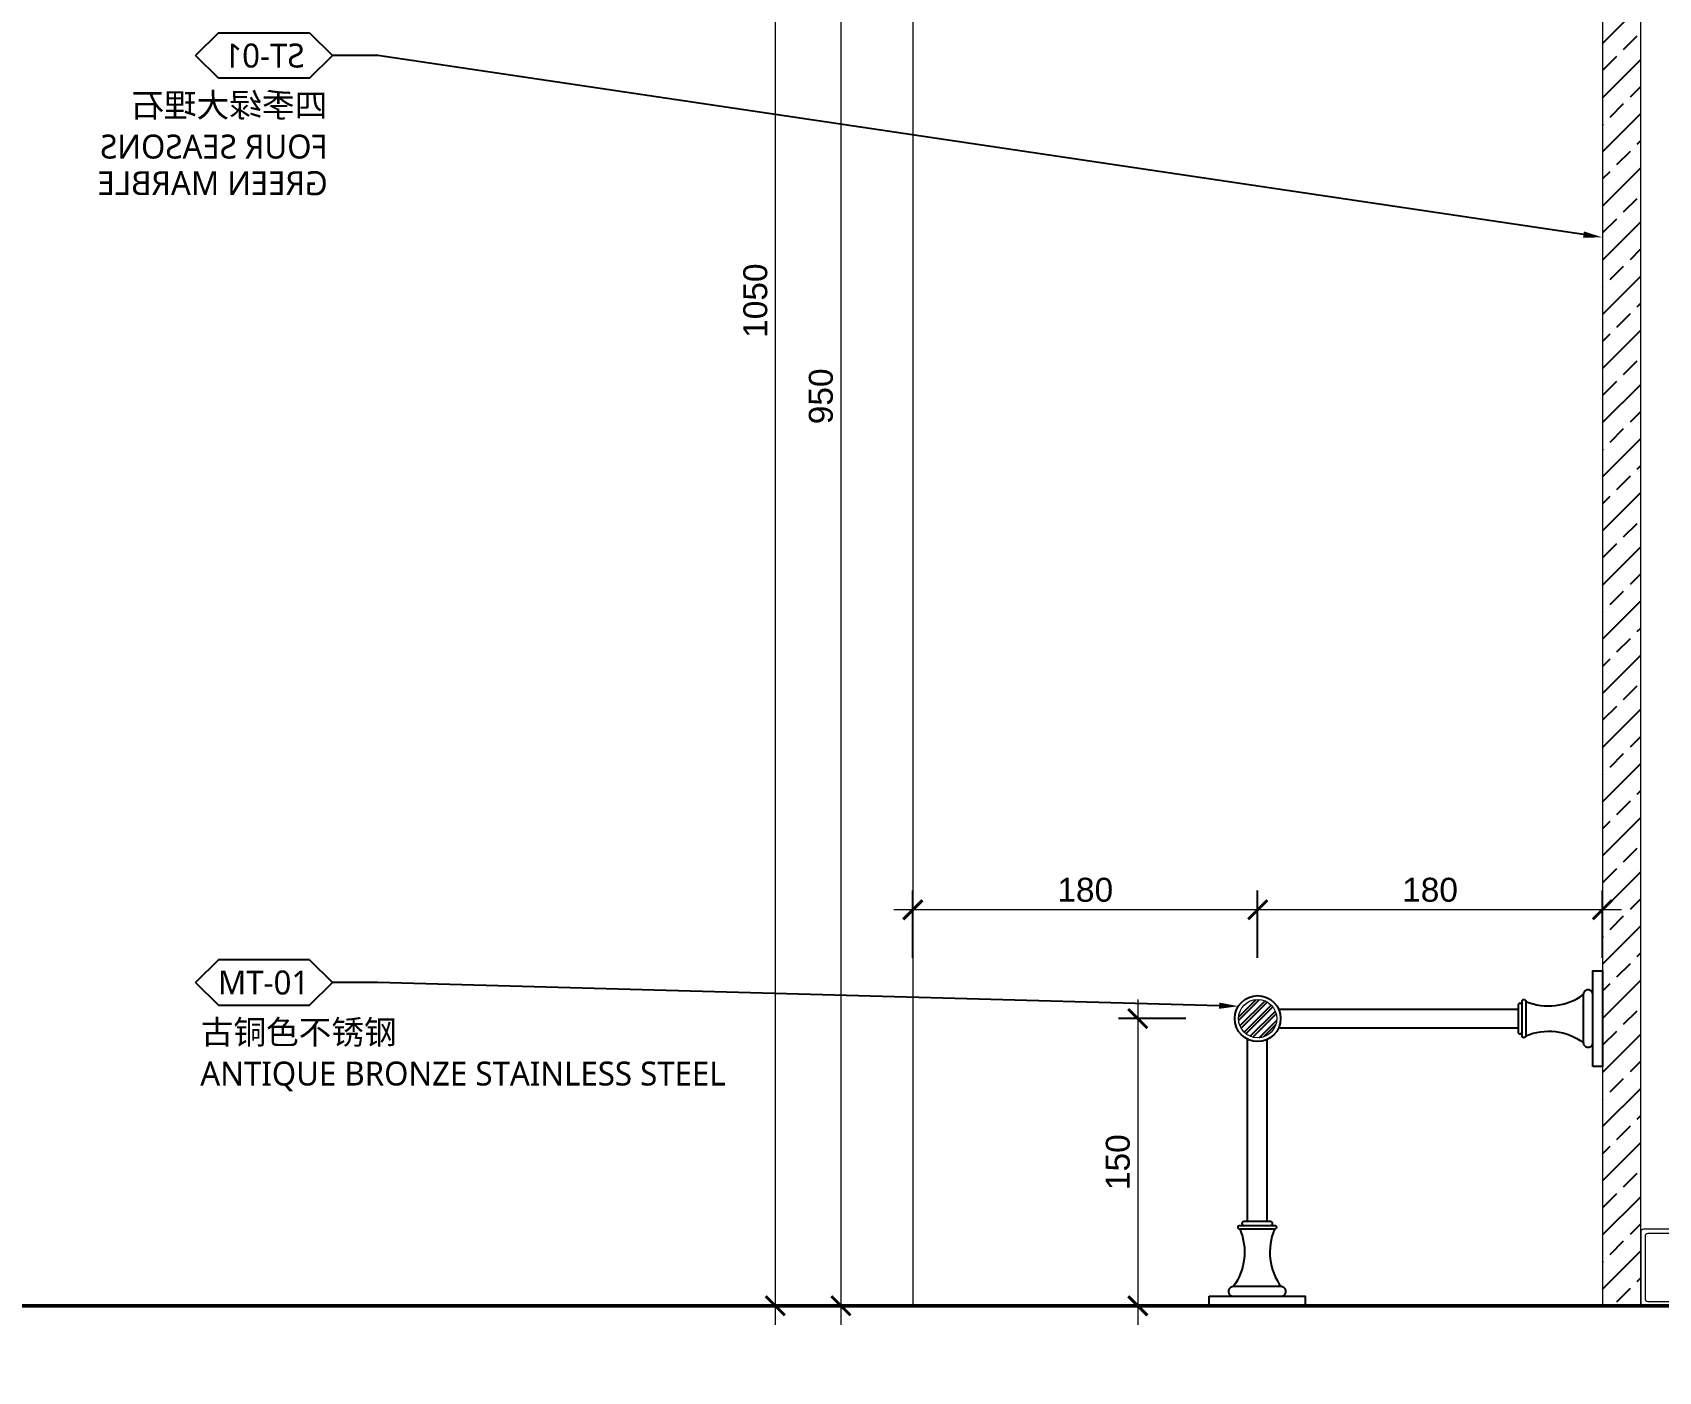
# Model space of a CAD drawing. Header units: millimetres. Extents: x 90086 to 135690, y -7745 to 15991.
# Drawn here: x 129860 to 130709, y 1236 to 1936 of the extents above; entities that cross this region are included whole.
import ezdxf
from ezdxf import colors
from ezdxf.entities.mleader import LeaderData, LeaderLine
from ezdxf.enums import TextEntityAlignment as Align
from ezdxf.math import Vec2, Vec3

# ---------------------------------------------------------------- set-up
doc = ezdxf.new("R2010")
doc.units = ezdxf.units.MM
doc.layers.get('Defpoints').update_dxf_attribs({"color": 250})
for name, color, linetype, lineweight in [('_ACM-A-ANNO-DIMS', 2, 'Continuous', 13), ('_ACM-A-ANNO-DIMS @ 30 (1)', 2, 'Continuous', 13), ('_ACM-A-ANNO-DIMS @ 5', 2, 'Continuous', 13), ('_ACM-A-DETL-PATT', 8, 'Continuous', 0), ('_ACM-A-DETL-THIN', 2, 'Continuous', 9), ('_ACM-A-ELVE-THIK', 5, 'Continuous', 50)]:
    doc.layers.add(name, color=color, linetype=linetype, lineweight=lineweight)
for name, color, linetype in [('I-DETL-LW01', 1, 'Continuous'), ('I-DETL-LW251', 251, 'Continuous'), ('WALL TYPE$0$G-ANNO-NOTE-CH', 7, 'Continuous')]:
    doc.layers.add(name, color=color, linetype=linetype)
doc.styles.add('Arial', font='ARIALUNI.ttf')
doc.styles.add('WALL TYPE$0$Aecom Chinese', font='Microsoft YaHei.ttf')
doc.dimstyles.new('Aec-Arch-M-注释性', dxfattribs={"dimscale": 2, "dimtxt": 2.5, "dimasz": 2, "dimexe": 2, "dimexo": 2, "dimgap": 0.8, "dimtad": 1, "dimdec": 0, "dimrnd": 5, "dimzin": 3, "dimdsep": 46, "dimtxsty": 'Arial', "dimblk": 'WALL TYPE$0$_ArchTick', "dimcen": 2.5, "dimdle": 2, "dimclrd": 256, "dimclrt": 256, "dimazin": 2, "dimtfac": 0.75, "dimtdec": 0, "dimtix": 1, "dimtmove": 2, "dimatfit": 2, "dimfxl": 5, "dimfxlon": 1, "dimtolj": 1, "dimtzin": 0, "dimlwd": -1, "dimarcsym": 0})

# ---------------------------------------------------------------- blocks, each defined once
blk = doc.blocks.new('WALL TYPE$0$_ArchTick')
at = {"color": 0, "linetype": 'ByBlock', "const_width": 0.15}
blk.add_lwpolyline([(-0.5, -0.5), (0.5, 0.5)], dxfattribs=at)
blk = doc.blocks.new('*D171')
at = {"layer": '_ACM-A-ANNO-DIMS', "color": 0, "lineweight": -2, "transparency": 16777216}
for p, q in [((130559.71, 670.73), (130559.71, 460.73)), ((130699.71, 670.73), (130699.71, 460.73))]:
    blk.add_line(p, q, dxfattribs=at)
at = {"layer": '_ACM-A-ANNO-DIMS', "transparency": 16777216}
for p, q in [((130559.71, 520.73), (130499.71, 520.73)), ((130559.71, 520.73), (130699.71, 520.73)), ((130699.71, 520.73), (130759.71, 520.73))]:
    blk.add_line(p, q, dxfattribs=at)
at = {"layer": 'Defpoints', "color": 0, "transparency": 16777216}
for p in [(130559.71, 1530.73), (130699.71, 1530.73), (130699.71, 520.73)]:
    blk.add_point(p, dxfattribs=at)
at = {"layer": '_ACM-A-ANNO-DIMS', "transparency": 16777216, "xscale": 60, "yscale": 60, "zscale": 60}
blk.add_blockref('WALL TYPE$0$_ArchTick', (130559.71, 520.73), dxfattribs=at)
at = {"layer": '_ACM-A-ANNO-DIMS', "transparency": 16777216, "xscale": 60, "yscale": 60, "zscale": 60, "rotation": 180}
blk.add_blockref('WALL TYPE$0$_ArchTick', (130699.71, 520.73), dxfattribs=at)
at = {"layer": '_ACM-A-ANNO-DIMS', "transparency": 16777216, "insert": (130629.71, 583.04), "char_height": 75, "attachment_point": 5, "style": 'Arial'}
blk.add_mtext('\\A1;140', dxfattribs=at)
blk = doc.blocks.new('*D172')
at = {"layer": '_ACM-A-ANNO-DIMS', "color": 0, "lineweight": -2, "transparency": 16777216}
for p, q in [((129039.71, 670.73), (129039.71, 460.73)), ((130559.71, 670.73), (130559.71, 460.73))]:
    blk.add_line(p, q, dxfattribs=at)
at = {"layer": '_ACM-A-ANNO-DIMS', "transparency": 16777216}
blk.add_line((128979.71, 520.73), (130619.71, 520.73), dxfattribs=at)
at = {"layer": 'Defpoints', "color": 0, "transparency": 16777216}
for p in [(129039.71, 1530.73), (130559.71, 1530.73), (130559.71, 520.73)]:
    blk.add_point(p, dxfattribs=at)
at = {"layer": '_ACM-A-ANNO-DIMS', "transparency": 16777216, "xscale": 60, "yscale": 60, "zscale": 60, "rotation": 180}
blk.add_blockref('WALL TYPE$0$_ArchTick', (129039.71, 520.73), dxfattribs=at)
at = {"layer": '_ACM-A-ANNO-DIMS', "transparency": 16777216, "xscale": 60, "yscale": 60, "zscale": 60}
blk.add_blockref('WALL TYPE$0$_ArchTick', (130559.71, 520.73), dxfattribs=at)
at = {"layer": '_ACM-A-ANNO-DIMS', "transparency": 16777216, "insert": (129799.71, 583.04), "char_height": 75, "attachment_point": 5, "style": 'Arial'}
blk.add_mtext('\\A1;1520', dxfattribs=at)
blk = doc.blocks.new('*D173')
at = {"layer": '_ACM-A-ANNO-DIMS', "color": 0, "lineweight": -2, "transparency": 16777216}
for p, q in [((130699.71, 670.73), (130699.71, 460.73)), ((130819.72, 670.73), (130819.72, 460.73))]:
    blk.add_line(p, q, dxfattribs=at)
at = {"layer": '_ACM-A-ANNO-DIMS', "transparency": 16777216}
for p, q in [((130699.71, 520.73), (130639.71, 520.73)), ((130699.71, 520.73), (130819.72, 520.73)), ((130819.72, 520.73), (130879.72, 520.73))]:
    blk.add_line(p, q, dxfattribs=at)
at = {"layer": 'Defpoints', "color": 0, "transparency": 16777216}
for p in [(130699.71, 1530.73), (130819.72, 1530.73), (130819.72, 520.73)]:
    blk.add_point(p, dxfattribs=at)
at = {"layer": '_ACM-A-ANNO-DIMS', "transparency": 16777216, "xscale": 60, "yscale": 60, "zscale": 60}
blk.add_blockref('WALL TYPE$0$_ArchTick', (130699.71, 520.73), dxfattribs=at)
at = {"layer": '_ACM-A-ANNO-DIMS', "transparency": 16777216, "xscale": 60, "yscale": 60, "zscale": 60, "rotation": 180}
blk.add_blockref('WALL TYPE$0$_ArchTick', (130819.72, 520.73), dxfattribs=at)
at = {"layer": '_ACM-A-ANNO-DIMS', "transparency": 16777216, "insert": (130759.71, 583.04), "char_height": 75, "attachment_point": 5, "style": 'Arial'}
blk.add_mtext('\\A1;120', dxfattribs=at)
blk = doc.blocks.new('*D177')
at = {"layer": '_ACM-A-ANNO-DIMS', "color": 0, "lineweight": -2, "transparency": 16777216}
for p, q in [((129039.71, 470.73), (129039.71, 260.73)), ((135089.71, 470.73), (135089.71, 260.73))]:
    blk.add_line(p, q, dxfattribs=at)
at = {"layer": '_ACM-A-ANNO-DIMS', "transparency": 16777216}
blk.add_line((135149.71, 320.73), (128979.71, 320.73), dxfattribs=at)
at = {"layer": 'Defpoints', "color": 0, "transparency": 16777216}
for p in [(129039.71, 1530.73), (135089.71, 1530.73), (129039.71, 320.73)]:
    blk.add_point(p, dxfattribs=at)
at = {"layer": '_ACM-A-ANNO-DIMS', "transparency": 16777216, "xscale": 60, "yscale": 60, "zscale": 60, "rotation": 180}
blk.add_blockref('WALL TYPE$0$_ArchTick', (129039.71, 320.73), dxfattribs=at)
at = {"layer": '_ACM-A-ANNO-DIMS', "transparency": 16777216, "xscale": 60, "yscale": 60, "zscale": 60}
blk.add_blockref('WALL TYPE$0$_ArchTick', (135089.71, 320.73), dxfattribs=at)
at = {"layer": '_ACM-A-ANNO-DIMS', "transparency": 16777216, "insert": (132064.71, 383.04), "char_height": 75, "attachment_point": 5, "style": 'Arial'}
blk.add_mtext('\\A1;6050', dxfattribs=at)
blk = doc.blocks.new('K_20')
at = {"layer": '_ACM-A-DETL-PATT'}
for points in [[(-18.5, -20), (18.5, -20, 0.414214), (20, -18.5), (20, -1.5, 0.414214), (18.5, 0), (-18.5, 0, 0.414214), (-20, -1.5), (-20, -18.5, 0.414214)], [(-16.25, -17.75), (16.25, -17.75, 0.414214), (17.75, -16.25), (17.75, -3.75, 0.414214), (16.25, -2.25), (-16.25, -2.25, 0.414214), (-17.75, -3.75), (-17.75, -16.25, 0.414214)]]:
    blk.add_lwpolyline(points, format="xyb", close=True, dxfattribs=at)
blk = doc.blocks.new('*D304')
at = {"layer": '_ACM-A-ANNO-DIMS', "transparency": 16777216}
blk.add_line((130282.1, 2230.73), (130282.1, 1260.73), dxfattribs=at)
at = {"layer": '_ACM-A-ANNO-DIMS', "color": 0, "lineweight": -2, "transparency": 16777216}
for p, q in [((130307.1, 2220.73), (130272.1, 2220.73)), ((130307.1, 1270.73), (130272.1, 1270.73))]:
    blk.add_line(p, q, dxfattribs=at)
at = {"layer": 'Defpoints', "color": 0, "transparency": 16777216}
for p in [(130328.21, 2220.73), (130282.1, 1270.73), (130328.21, 1270.73)]:
    blk.add_point(p, dxfattribs=at)
at = {"layer": '_ACM-A-ANNO-DIMS', "transparency": 16777216, "xscale": 10, "yscale": 10, "zscale": 10}
for p, rotation in [((130282.1, 2220.73), 90), ((130282.1, 1270.73), 270)]:
    blk.add_blockref('WALL TYPE$0$_ArchTick', p, dxfattribs=dict(at, rotation=rotation))
at = {"layer": '_ACM-A-ANNO-DIMS', "transparency": 16777216, "insert": (130271.72, 1745.73), "char_height": 12.5, "attachment_point": 5, "rotation": 90, "style": 'Arial'}
blk.add_mtext('\\A1;950', dxfattribs=at)
blk = doc.blocks.new('*D309')
at = {"layer": '_ACM-A-ANNO-DIMS', "color": 0, "lineweight": -2, "transparency": 16777216}
for p, q in [((130319.7, 1452.55), (130319.7, 1487.55)), ((130499.71, 1452.55), (130499.71, 1487.55))]:
    blk.add_line(p, q, dxfattribs=at)
at = {"layer": '_ACM-A-ANNO-DIMS', "transparency": 16777216}
blk.add_line((130509.71, 1477.55), (130309.7, 1477.55), dxfattribs=at)
at = {"layer": 'Defpoints', "color": 0, "transparency": 16777216}
for p in [(130319.7, 1477.55), (130319.7, 1420.73), (130499.71, 1420.73)]:
    blk.add_point(p, dxfattribs=at)
at = {"layer": '_ACM-A-ANNO-DIMS', "transparency": 16777216, "xscale": 10, "yscale": 10, "zscale": 10, "rotation": 180}
blk.add_blockref('WALL TYPE$0$_ArchTick', (130319.7, 1477.55), dxfattribs=at)
at = {"layer": '_ACM-A-ANNO-DIMS', "transparency": 16777216, "xscale": 10, "yscale": 10, "zscale": 10}
blk.add_blockref('WALL TYPE$0$_ArchTick', (130499.71, 1477.55), dxfattribs=at)
at = {"layer": '_ACM-A-ANNO-DIMS', "transparency": 16777216, "insert": (130409.7, 1487.93), "char_height": 12.5, "attachment_point": 5, "style": 'Arial'}
blk.add_mtext('\\A1;180', dxfattribs=at)
blk = doc.blocks.new('*D310')
at = {"layer": '_ACM-A-ANNO-DIMS', "color": 0, "lineweight": -2, "transparency": 16777216}
for p, q in [((130499.71, 1452.55), (130499.71, 1487.55)), ((130679.72, 1452.55), (130679.72, 1487.55))]:
    blk.add_line(p, q, dxfattribs=at)
at = {"layer": '_ACM-A-ANNO-DIMS', "transparency": 16777216}
blk.add_line((130689.72, 1477.55), (130489.71, 1477.55), dxfattribs=at)
at = {"layer": 'Defpoints', "color": 0, "transparency": 16777216}
for p in [(130499.71, 1477.55), (130499.71, 1420.73), (130679.72, 1420.73)]:
    blk.add_point(p, dxfattribs=at)
at = {"layer": '_ACM-A-ANNO-DIMS', "transparency": 16777216, "xscale": 10, "yscale": 10, "zscale": 10, "rotation": 180}
blk.add_blockref('WALL TYPE$0$_ArchTick', (130499.71, 1477.55), dxfattribs=at)
at = {"layer": '_ACM-A-ANNO-DIMS', "transparency": 16777216, "xscale": 10, "yscale": 10, "zscale": 10}
blk.add_blockref('WALL TYPE$0$_ArchTick', (130679.72, 1477.55), dxfattribs=at)
at = {"layer": '_ACM-A-ANNO-DIMS', "transparency": 16777216, "insert": (130589.71, 1487.93), "char_height": 12.5, "attachment_point": 5, "style": 'Arial'}
blk.add_mtext('\\A1;180', dxfattribs=at)
blk = doc.blocks.new('*D311')
at = {"layer": '_ACM-A-ANNO-DIMS', "transparency": 16777216}
blk.add_line((130437.13, 1430.73), (130437.13, 1260.73), dxfattribs=at)
at = {"layer": '_ACM-A-ANNO-DIMS', "color": 0, "lineweight": -2, "transparency": 16777216}
for p, q in [((130462.13, 1420.73), (130427.13, 1420.73)), ((130462.13, 1270.73), (130427.13, 1270.73))]:
    blk.add_line(p, q, dxfattribs=at)
at = {"layer": 'Defpoints', "color": 0, "transparency": 16777216}
for p in [(130499.71, 1420.73), (130437.13, 1270.73), (130499.71, 1270.73)]:
    blk.add_point(p, dxfattribs=at)
at = {"layer": '_ACM-A-ANNO-DIMS', "transparency": 16777216, "xscale": 10, "yscale": 10, "zscale": 10}
for p, rotation in [((130437.13, 1420.73), 90), ((130437.13, 1270.73), 270)]:
    blk.add_blockref('WALL TYPE$0$_ArchTick', p, dxfattribs=dict(at, rotation=rotation))
at = {"layer": '_ACM-A-ANNO-DIMS', "transparency": 16777216, "insert": (130426.75, 1345.73), "char_height": 12.5, "attachment_point": 5, "rotation": 90, "style": 'Arial'}
blk.add_mtext('\\A1;150', dxfattribs=at)
blk = doc.blocks.new('*D324')
at = {"layer": '_ACM-A-ANNO-DIMS', "transparency": 16777216}
blk.add_line((130247.88, 2330.68), (130247.88, 1260.73), dxfattribs=at)
at = {"layer": '_ACM-A-ANNO-DIMS', "color": 0, "lineweight": -2, "transparency": 16777216}
for p, q in [((130272.88, 2320.68), (130237.88, 2320.68)), ((130272.88, 1270.73), (130237.88, 1270.73))]:
    blk.add_line(p, q, dxfattribs=at)
at = {"layer": 'Defpoints', "color": 0, "transparency": 16777216}
for p in [(130328.21, 2320.68), (130247.88, 1270.73), (130328.21, 1270.73)]:
    blk.add_point(p, dxfattribs=at)
at = {"layer": '_ACM-A-ANNO-DIMS', "transparency": 16777216, "xscale": 10, "yscale": 10, "zscale": 10}
for p, rotation in [((130247.88, 2320.68), 90), ((130247.88, 1270.73), 270)]:
    blk.add_blockref('WALL TYPE$0$_ArchTick', p, dxfattribs=dict(at, rotation=rotation))
at = {"layer": '_ACM-A-ANNO-DIMS', "transparency": 16777216, "insert": (130237.5, 1795.7), "char_height": 12.5, "attachment_point": 5, "rotation": 90, "style": 'Arial'}
blk.add_mtext('\\A1;1050', dxfattribs=at)
blk = doc.blocks.new('WHA12202707')
at = {"transparency": 16777216}
for p, q in [((2.38, 2.38), (0, 0)), ((11.91, 2.38), (2.38, 2.38)), ((11.91, 2.38), (14.29, 0)), ((2.38, -2.38), (0, 0)), ((11.91, -2.38), (14.29, 0)), ((2.38, -2.38), (11.91, -2.38))]:
    blk.add_line(p, q, dxfattribs=at)
at = {"transparency": 16777216, "style": 'WALL TYPE$0$Aecom Chinese'}
blk.add_attdef('英文2', (0.49, -14.58), '', height=2.5, dxfattribs=at)
at = {"layer": 'WALL TYPE$0$G-ANNO-NOTE-CH', "transparency": 16777216, "style": 'WALL TYPE$0$Aecom Chinese'}
blk.add_attdef('编号', text='', height=2.5, dxfattribs=at).set_placement((7.1, 0), align=Align.MIDDLE)
for tag, p in [('中文', (0.54, -5.18)), ('英文', (0.49, -9.51))]:
    blk.add_attdef(tag, text='', height=2.5, dxfattribs=at).set_placement(p, align=Align.MIDDLE_LEFT)

msp = doc.modelspace()

# ---------------------------------------------------------------- hatches: boundary and pattern name
at = {"layer": 'I-DETL-LW251'}
h = msp.add_hatch(dxfattribs=at)
h.set_pattern_fill('ANSI33', color=256, scale=3.1496, style=0)
h.paths.add_polyline_path([(130699.72, 2240.73), (130679.72, 2240.73), (130679.72, 1270.73), (130699.72, 1270.73)])
h = msp.add_hatch(dxfattribs=at)
h.set_pattern_fill('ANSI32', color=256, scale=0.4, style=0)
h.set_pattern_definition([(45, (130487.206, 1408.2263), (-2.69408, 2.69408), []), (45, (130489.002, 1408.2263), (-2.6941, 2.6941), [])])
h.paths.add_polyline_path([(130509.71, 1420.73, 1), (130489.71, 1420.73, 1)])

# ---------------------------------------------------------------- linework, layer by layer
at = {"layer": '_ACM-A-DETL-THIN'}
msp.add_lwpolyline([(130699.72, 2240.73), (130679.72, 2240.73), (130679.72, 1270.73), (130699.72, 1270.73)], close=True, dxfattribs=at)
at = {"layer": '_ACM-A-DETL-THIN', "color": 8}
msp.add_lwpolyline([(130319.7, 2225.73), (130319.7, 1270.73)], dxfattribs=at)
at = {"layer": '_ACM-A-DETL-THIN'}
msp.add_circle((130499.71, 1420.73), 10, dxfattribs=at)
at = {"layer": '_ACM-A-ELVE-THIK'}
msp.add_line((133219.71, 1270.73), (129039.71, 1270.73), dxfattribs=at)
at = {"layer": 'I-DETL-LW01'}
for points in [[(130674.72, 1395.73), (130674.72, 1445.73), (130679.72, 1445.73), (130679.72, 1395.73)], [(130474.46, 1275.73), (130524.46, 1275.73), (130524.46, 1270.73), (130474.46, 1270.73)]]:
    msp.add_lwpolyline(points, close=True, dxfattribs=at)
for points in [[(130669.72, 1433.23), (130669.72, 1408.23, 0.414214), (130672.22, 1405.73), (130672.22, 1405.73, 0.414214), (130674.72, 1408.23), (130674.72, 1433.23, 0.414214), (130672.22, 1435.73), (130672.22, 1435.73, 0.414214)], [(130635.72, 1427.73), (130635.72, 1413.73, 0.414214), (130636.72, 1412.73), (130636.72, 1412.73, 0.414214), (130637.72, 1413.73), (130637.72, 1427.73, 0.414214), (130636.72, 1428.73), (130636.72, 1428.73, 0.414214)], [(130637.72, 1411.73), (130637.72, 1429.73, -0.414214), (130638.72, 1430.73), (130638.72, 1430.73, -0.414214), (130639.72, 1429.73), (130639.72, 1411.73, -0.414214), (130638.72, 1410.73), (130638.72, 1410.73, -0.414214)], [(130490.46, 1312.73), (130508.46, 1312.73, -0.414214), (130509.46, 1311.73), (130509.46, 1311.73, -0.414214), (130508.46, 1310.73), (130490.46, 1310.73, -0.414214), (130489.46, 1311.73), (130489.46, 1311.73, -0.414214)], [(130506.46, 1314.73), (130492.46, 1314.73, 0.414214), (130491.46, 1313.73), (130491.46, 1313.73, 0.414214), (130492.46, 1312.73), (130506.46, 1312.73, 0.414214), (130507.46, 1313.73), (130507.46, 1313.73, 0.414214)], [(130511.96, 1280.73), (130486.96, 1280.73, 0.414214), (130484.46, 1278.23), (130484.46, 1278.23, 0.414214), (130486.96, 1275.73), (130511.96, 1275.73, 0.414214), (130514.46, 1278.23), (130514.46, 1278.23, 0.414214)]]:
    msp.add_lwpolyline(points, format="xyb", close=True, dxfattribs=at)
for points in [[(130639.72, 1429.73, 0.262125), (130669.72, 1433.23, -1.803242)], [(130639.72, 1411.73, -0.262125), (130669.72, 1408.23, 1.803242)], [(130490.46, 1310.73, -0.262125), (130486.96, 1280.73, 1.803242)], [(130508.46, 1310.73, 0.262125), (130511.96, 1280.73, -1.803242)]]:
    msp.add_lwpolyline(points, format="xyb", dxfattribs=at)
for points in [[(130510.61, 1425.73), (130635.72, 1425.73), (130635.72, 1415.73), (130510.61, 1415.73)], [(130504.46, 1409.71), (130504.46, 1314.73), (130494.46, 1314.73), (130494.46, 1409.93)]]:
    msp.add_lwpolyline(points, dxfattribs=at)
msp.add_circle((130499.71, 1420.73), 12, dxfattribs=at)

# ---------------------------------------------------------------- block references
at = {"rotation": 90}
msp.add_blockref('K_20', (130699.72, 1290.73), dxfattribs=at)

# ---------------------------------------------------------------- dimensions: what is measured, and where the dimension line sits
at = {"layer": '_ACM-A-ANNO-DIMS @ 30 (1)'}
for base, p1, p2, picture, middle in [((130559.71, 520.73), (129039.71, 1530.73), (130559.71, 1530.73), '*D172', (129799.71, 583.04)), ((130699.71, 520.73), (130559.71, 1530.73), (130699.71, 1530.73), '*D171', (130629.71, 583.04)), ((130819.72, 520.73), (130699.71, 1530.73), (130819.72, 1530.73), '*D173', (130759.71, 583.04))]:
    dim = msp.add_linear_dim(base=base, p1=p1, p2=p2, angle=180, dimstyle='Aec-Arch-M-注释性', override={"dimscale": 30, "dimzin": 8, "dimtix": 1, "dimtofl": 1, "dimtmove": 2, "dimatfit": 2}, dxfattribs=at)
    dim.commit()
    dim.dimension.update_dxf_attribs({"geometry": picture, "text_midpoint": middle})
dim = msp.add_linear_dim(base=(129039.71, 320.73), p1=(135089.71, 1530.73), p2=(129039.71, 1530.73), dimstyle='Aec-Arch-M-注释性', override={"dimscale": 30, "dimzin": 8, "dimtix": 1, "dimtofl": 1, "dimtmove": 2, "dimatfit": 2}, dxfattribs=at)
dim.commit()
dim.dimension.update_dxf_attribs({"geometry": '*D177', "text_midpoint": (132064.71, 383.04)})
at = {"layer": '_ACM-A-ANNO-DIMS @ 5'}
for base, p1, p2, picture, middle in [((130247.88, 1270.73), (130328.21, 2320.68), (130328.21, 1270.73), '*D324', (130237.5, 1795.7)), ((130282.1, 1270.73), (130328.21, 2220.73), (130328.21, 1270.73), '*D304', (130271.72, 1745.73)), ((130437.13, 1270.73), (130499.71, 1420.73), (130499.71, 1270.73), '*D311', (130426.75, 1345.73))]:
    dim = msp.add_linear_dim(base=base, p1=p1, p2=p2, angle=90, dimstyle='Aec-Arch-M-注释性', override={"dimscale": 5, "dimzin": 8, "dimtix": 1, "dimtofl": 1, "dimtmove": 2, "dimatfit": 2}, dxfattribs=at)
    dim.commit()
    dim.dimension.update_dxf_attribs({"geometry": picture, "text_midpoint": middle})
for base, p1, p2, picture, middle in [((130319.7, 1477.55), (130499.71, 1420.73), (130319.7, 1420.73), '*D309', (130409.7, 1487.93)), ((130499.71, 1477.55), (130679.72, 1420.73), (130499.71, 1420.73), '*D310', (130589.71, 1487.93))]:
    dim = msp.add_linear_dim(base=base, p1=p1, p2=p2, dimstyle='Aec-Arch-M-注释性', override={"dimscale": 5, "dimzin": 8, "dimtix": 1, "dimtofl": 1, "dimtmove": 2, "dimatfit": 2}, dxfattribs=at)
    dim.commit()
    dim.dimension.update_dxf_attribs({"geometry": picture, "text_midpoint": middle})

# ---------------------------------------------------------------- leaders
ml = msp.add_multileader_block('Standard', dxfattribs=at)
ml.set_content('WHA12202707', color=256, scale=-5)
ml.set_attribute('编号', 'ST-01', width=0)
ml.set_attribute('中文', '四季绿大理石', width=0)
ml.set_attribute('英文', 'FOUR SEASONS ', width=0)
ml.set_attribute('英文2', 'GREEN MARBLE', width=0)
ml.set_leader_properties(color=2)
ml.build(insert=Vec2(0, 0))
ml.multileader.update_dxf_attribs({"text_right_attachment_type": 6, "dogleg_length": 0.36, "arrow_head_size": 10, "scale": 5})
ctx = ml.context
ctx.base_point, ctx.scale, ctx.char_height, ctx.arrow_head_size, ctx.landing_gap_size, ctx.plane_origin = Vec3(129945.23, 1923.72), 5, 375, 10, 0.45, Vec3(127969.31, 550.54)
ctx.right_attachment, ctx.text_align_type = 6, 2
notes = []
notes.append((ctx, [(0, (1, 1, 0), (130040.37, 1923.72), (-1, 0), 23.7, [(0, [(130679.72, 1828.75)], 0, [])])]))
ctx.block.insert, ctx.block.scale = Vec3(130016.67, 1923.72), Vec3(-5, 5, 5)
ml = msp.add_multileader_block('Standard', dxfattribs=at)
ml.set_content('WHA12202707', color=256, scale=5)
ml.set_attribute('编号', 'MT-01', width=0)
ml.set_attribute('中文', '古铜色不锈钢', width=0)
ml.set_attribute('英文', 'ANTIQUE BRONZE STAINLESS STEEL', width=0)
ml.set_attribute('英文2', '', width=0)
ml.set_leader_properties(color=2)
ml.build(insert=Vec2(0, 0))
ml.multileader.update_dxf_attribs({"text_right_attachment_type": 6, "dogleg_length": 0.36, "arrow_head_size": 10, "scale": 5})
ctx = ml.context
ctx.base_point, ctx.scale, ctx.char_height, ctx.arrow_head_size, ctx.landing_gap_size, ctx.plane_origin = Vec3(129945.23, 1439.58), 5, 375, 10, 0.45, Vec3(132177.66, -2446.19)
ctx.right_attachment = 6
notes.append((ctx, [(1, (1, 1, 0), (130040.37, 1439.58), (-1, 0), 23.7, [(1, [(130489.6, 1427.2)], 0, [])])]))
ctx.block.insert = Vec3(129945.23, 1439.58)
for ctx, leaders in notes:
    for number, flags, end, landing, length, lines in leaders:
        leader = LeaderData()
        leader.index, (leader.has_last_leader_line, leader.has_dogleg_vector, leader.attachment_direction) = number, flags
        leader.last_leader_point, leader.dogleg_vector, leader.dogleg_length = Vec3(end), Vec3(landing), length
        for number, points, colour, breaks in lines:
            line = LeaderLine()
            line.index, line.vertices, line.color, line.breaks = number, Vec3.list(points), colors.encode_raw_color(colour), breaks
            leader.lines.append(line)
        ctx.leaders.append(leader)

doc.saveas('drawing.dxf')
